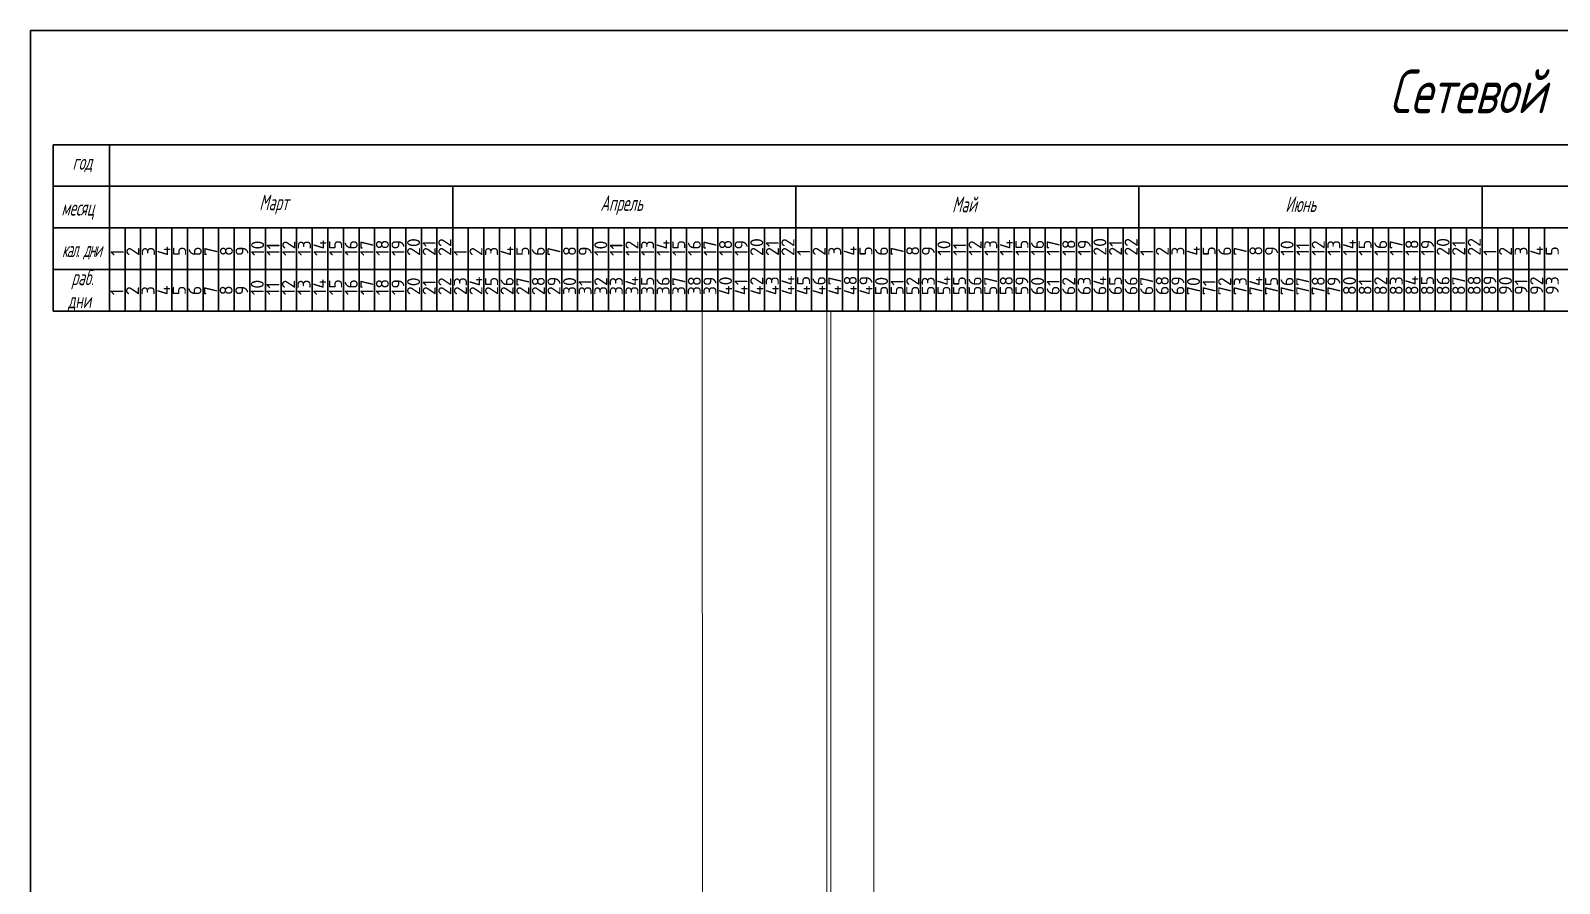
# Model space of a CAD drawing. Header units: millimetres. Extents: x 545956 to 559840, y 1708517 to 1711661.
# Drawn here: x 551698 to 552384, y 1709390 to 1709773 of the extents above; entities that cross this region are included whole.
import ezdxf

# ---------------------------------------------------------------- set-up
doc = ezdxf.new("R2010")
doc.units = ezdxf.units.MM
doc.header["$LTSCALE"] = 5
doc.layers.get('0').update_dxf_attribs({"lineweight": 30})
for name, color, linetype, lineweight in [('02 Тонкая линия', 3, 'Continuous', 25), ('ramochka', 18, 'Continuous', 50), ('text', 161, 'Continuous', 20), ('Тонкая', 250, 'Continuous', 5)]:
    doc.layers.add(name, color=color, linetype=linetype, lineweight=lineweight)
doc.styles.add('GOST 2.304', font='CS_Gost2304.shx', dxfattribs={"width": 0.75, "oblique": 10})
doc.styles.get("Standard").update_dxf_attribs({"font": 'isocpeur.ttf'})
doc.styles.add('стиль1-3', font='simplex.shx', dxfattribs={"width": 0.7, "oblique": 15, "height": 3})

msp = doc.modelspace()

# ---------------------------------------------------------------- linework, layer by layer
at = {"ltscale": 0.1}
for p, q in [((551698.05, 1709772.91), (553413.37, 1709772.91)), ((551698.05, 1708545.28), (551698.05, 1709772.91))]:
    msp.add_line(p, q, dxfattribs=at)
at = {"layer": 'ramochka', "color": 7, "lineweight": 30}
for p, q in [((551708.15, 1709721.69), (552363.44, 1709721.69)), ((551708.15, 1709647.03), (551708.15, 1709721.69)), ((551708.15, 1709721.69), (553224.44, 1709721.69)), ((551708.15, 1709647.03), (551708.15, 1709721.69)), ((551733.44, 1709647.03), (551733.44, 1709721.69)), ((551733.44, 1709647.03), (551733.44, 1709721.69)), ((551708.15, 1709703.03), (552382.08, 1709703.03)), ((551708.15, 1709703.03), (553224.44, 1709703.03)), ((551733.44, 1709647.03), (551733.44, 1709703.03)), ((551733.44, 1709647.03), (551733.44, 1709703.03)), ((551887.59, 1709647.03), (551887.59, 1709703.03)), ((551887.59, 1709647.03), (551887.59, 1709703.03)), ((552041.44, 1709647.03), (552041.44, 1709703.03)), ((552041.44, 1709647.03), (552041.44, 1709703.03)), ((552195.44, 1709647.03), (552195.44, 1709703.03)), ((552195.44, 1709647.03), (552195.44, 1709703.03)), ((552349.44, 1709647.03), (552349.44, 1709703.03)), ((552349.44, 1709647.03), (552349.44, 1709703.03)), ((551708.15, 1709684.36), (552363.44, 1709684.36)), ((551708.15, 1709684.36), (553224.44, 1709684.36)), ((551740.44, 1709647.03), (551740.44, 1709684.36)), ((551740.44, 1709647.03), (551740.44, 1709684.36)), ((551747.44, 1709647.03), (551747.44, 1709684.36)), ((551747.44, 1709647.03), (551747.44, 1709684.36)), ((551754.44, 1709647.03), (551754.44, 1709684.36)), ((551754.44, 1709647.03), (551754.44, 1709684.36)), ((551761.44, 1709647.03), (551761.44, 1709684.36)), ((551761.44, 1709647.03), (551761.44, 1709684.36)), ((551768.44, 1709647.03), (551768.44, 1709684.36)), ((551768.44, 1709647.03), (551768.44, 1709684.36)), ((551775.44, 1709647.03), (551775.44, 1709684.36)), ((551775.44, 1709647.03), (551775.44, 1709684.36)), ((551782.44, 1709647.03), (551782.44, 1709684.36)), ((551782.44, 1709647.03), (551782.44, 1709684.36)), ((551789.44, 1709647.03), (551789.44, 1709684.36)), ((551789.44, 1709647.03), (551789.44, 1709684.36)), ((551796.44, 1709647.03), (551796.44, 1709684.36)), ((551796.44, 1709647.03), (551796.44, 1709684.36)), ((551803.44, 1709647.03), (551803.44, 1709684.36)), ((551803.44, 1709647.03), (551803.44, 1709684.36)), ((551810.44, 1709647.03), (551810.44, 1709684.36)), ((551810.44, 1709647.03), (551810.44, 1709684.36)), ((551817.44, 1709647.03), (551817.44, 1709684.36)), ((551817.44, 1709647.03), (551817.44, 1709684.36)), ((551824.44, 1709647.03), (551824.44, 1709684.36)), ((551824.44, 1709647.03), (551824.44, 1709684.36)), ((551831.44, 1709647.03), (551831.44, 1709684.36)), ((551831.44, 1709647.03), (551831.44, 1709684.36)), ((551838.44, 1709647.03), (551838.44, 1709684.36)), ((551838.44, 1709647.03), (551838.44, 1709684.36)), ((551845.44, 1709647.03), (551845.44, 1709684.36)), ((551845.44, 1709647.03), (551845.44, 1709684.36)), ((551852.44, 1709647.03), (551852.44, 1709684.36)), ((551852.44, 1709647.03), (551852.44, 1709684.36)), ((551859.44, 1709647.03), (551859.44, 1709684.36)), ((551859.44, 1709647.03), (551859.44, 1709684.36)), ((551866.44, 1709647.03), (551866.44, 1709684.36)), ((551866.44, 1709647.03), (551866.44, 1709684.36)), ((551873.44, 1709647.03), (551873.44, 1709684.36)), ((551873.44, 1709647.03), (551873.44, 1709684.36)), ((551880.44, 1709647.03), (551880.44, 1709684.36)), ((551880.44, 1709647.03), (551880.44, 1709684.36)), ((551894.44, 1709647.03), (551894.44, 1709684.36)), ((551894.44, 1709647.03), (551894.44, 1709684.36)), ((551901.44, 1709647.03), (551901.44, 1709684.36)), ((551901.44, 1709647.03), (551901.44, 1709684.36)), ((551908.44, 1709647.03), (551908.44, 1709684.36)), ((551908.44, 1709647.03), (551908.44, 1709684.36)), ((551915.44, 1709647.03), (551915.44, 1709684.36)), ((551915.44, 1709647.03), (551915.44, 1709684.36)), ((551922.44, 1709647.03), (551922.44, 1709684.36)), ((551922.44, 1709647.03), (551922.44, 1709684.36)), ((551929.44, 1709647.03), (551929.44, 1709684.36)), ((551929.44, 1709647.03), (551929.44, 1709684.36)), ((551936.44, 1709647.03), (551936.44, 1709684.36)), ((551936.44, 1709647.03), (551936.44, 1709684.36)), ((551943.44, 1709647.03), (551943.44, 1709684.36)), ((551943.44, 1709647.03), (551943.44, 1709684.36)), ((551950.44, 1709647.03), (551950.44, 1709684.36)), ((551950.44, 1709647.03), (551950.44, 1709684.36)), ((551957.44, 1709647.03), (551957.44, 1709684.36)), ((551957.44, 1709647.03), (551957.44, 1709684.36)), ((551964.44, 1709647.03), (551964.44, 1709684.36)), ((551964.44, 1709647.03), (551964.44, 1709684.36)), ((551964.44, 1709647.03), (551964.44, 1709684.36)), ((551964.44, 1709647.03), (551964.44, 1709684.36)), ((551971.44, 1709647.03), (551971.44, 1709684.36)), ((551971.44, 1709647.03), (551971.44, 1709684.36)), ((551978.44, 1709647.03), (551978.44, 1709684.36)), ((551978.44, 1709647.03), (551978.44, 1709684.36)), ((551985.44, 1709647.03), (551985.44, 1709684.36)), ((551985.44, 1709647.03), (551985.44, 1709684.36)), ((551992.44, 1709647.03), (551992.44, 1709684.36)), ((551992.44, 1709647.03), (551992.44, 1709684.36)), ((551999.44, 1709647.03), (551999.44, 1709684.36)), ((551999.44, 1709647.03), (551999.44, 1709684.36)), ((552006.44, 1709647.03), (552006.44, 1709684.36)), ((552006.44, 1709647.03), (552006.44, 1709684.36)), ((552013.44, 1709647.03), (552013.44, 1709684.36)), ((552013.44, 1709647.03), (552013.44, 1709684.36)), ((552020.44, 1709647.03), (552020.44, 1709684.36)), ((552020.44, 1709647.03), (552020.44, 1709684.36)), ((552027.44, 1709647.03), (552027.44, 1709684.36)), ((552027.44, 1709647.03), (552027.44, 1709684.36)), ((552034.44, 1709647.03), (552034.44, 1709684.36)), ((552034.44, 1709647.03), (552034.44, 1709684.36)), ((552041.44, 1709647.03), (552041.44, 1709684.36)), ((552041.44, 1709647.03), (552041.44, 1709684.36)), ((552048.44, 1709647.03), (552048.44, 1709684.36)), ((552048.44, 1709647.03), (552048.44, 1709684.36)), ((552055.44, 1709647.03), (552055.44, 1709684.36)), ((552055.44, 1709647.03), (552055.44, 1709684.36)), ((552062.44, 1709647.03), (552062.44, 1709684.36)), ((552062.44, 1709647.03), (552062.44, 1709684.36)), ((552069.44, 1709647.03), (552069.44, 1709684.36)), ((552069.44, 1709647.03), (552069.44, 1709684.36)), ((552076.44, 1709647.03), (552076.44, 1709684.36)), ((552076.44, 1709647.03), (552076.44, 1709684.36)), ((552083.44, 1709647.03), (552083.44, 1709684.36)), ((552083.44, 1709647.03), (552083.44, 1709684.36)), ((552090.44, 1709647.03), (552090.44, 1709684.36)), ((552090.44, 1709647.03), (552090.44, 1709684.36)), ((552097.44, 1709647.03), (552097.44, 1709684.36)), ((552097.44, 1709647.03), (552097.44, 1709684.36)), ((552104.44, 1709647.03), (552104.44, 1709684.36)), ((552104.44, 1709647.03), (552104.44, 1709684.36)), ((552111.44, 1709647.03), (552111.44, 1709684.36)), ((552111.44, 1709647.03), (552111.44, 1709684.36)), ((552118.44, 1709647.03), (552118.44, 1709684.36)), ((552118.44, 1709647.03), (552118.44, 1709684.36)), ((552118.44, 1709647.03), (552118.44, 1709684.36)), ((552118.44, 1709647.03), (552118.44, 1709684.36)), ((552125.44, 1709647.03), (552125.44, 1709684.36)), ((552125.44, 1709647.03), (552125.44, 1709684.36)), ((552132.44, 1709647.03), (552132.44, 1709684.36)), ((552132.44, 1709647.03), (552132.44, 1709684.36)), ((552139.44, 1709647.03), (552139.44, 1709684.36)), ((552139.44, 1709647.03), (552139.44, 1709684.36)), ((552146.44, 1709647.03), (552146.44, 1709684.36)), ((552146.44, 1709647.03), (552146.44, 1709684.36)), ((552153.44, 1709647.03), (552153.44, 1709684.36)), ((552153.44, 1709647.03), (552153.44, 1709684.36)), ((552160.44, 1709647.03), (552160.44, 1709684.36)), ((552160.44, 1709647.03), (552160.44, 1709684.36)), ((552167.44, 1709647.03), (552167.44, 1709684.36)), ((552167.44, 1709647.03), (552167.44, 1709684.36)), ((552174.44, 1709647.03), (552174.44, 1709684.36)), ((552174.44, 1709647.03), (552174.44, 1709684.36)), ((552181.44, 1709647.03), (552181.44, 1709684.36)), ((552181.44, 1709647.03), (552181.44, 1709684.36)), ((552188.44, 1709647.03), (552188.44, 1709684.36)), ((552188.44, 1709647.03), (552188.44, 1709684.36)), ((552195.44, 1709647.03), (552195.44, 1709684.36)), ((552195.44, 1709647.03), (552195.44, 1709684.36)), ((552202.44, 1709647.03), (552202.44, 1709684.36)), ((552202.44, 1709647.03), (552202.44, 1709684.36)), ((552209.44, 1709647.03), (552209.44, 1709684.36)), ((552209.44, 1709647.03), (552209.44, 1709684.36)), ((552216.44, 1709647.03), (552216.44, 1709684.36)), ((552216.44, 1709647.03), (552216.44, 1709684.36)), ((552223.44, 1709647.03), (552223.44, 1709684.36)), ((552223.44, 1709647.03), (552223.44, 1709684.36)), ((552230.44, 1709647.03), (552230.44, 1709684.36)), ((552230.44, 1709647.03), (552230.44, 1709684.36)), ((552237.44, 1709647.03), (552237.44, 1709684.36)), ((552237.44, 1709647.03), (552237.44, 1709684.36)), ((552244.44, 1709647.03), (552244.44, 1709684.36)), ((552244.44, 1709647.03), (552244.44, 1709684.36)), ((552251.44, 1709647.03), (552251.44, 1709684.36)), ((552251.44, 1709647.03), (552251.44, 1709684.36)), ((552258.44, 1709647.03), (552258.44, 1709684.36)), ((552258.44, 1709647.03), (552258.44, 1709684.36)), ((552265.44, 1709647.03), (552265.44, 1709684.36)), ((552265.44, 1709647.03), (552265.44, 1709684.36)), ((552272.44, 1709647.03), (552272.44, 1709684.36)), ((552272.44, 1709647.03), (552272.44, 1709684.36)), ((552272.44, 1709647.03), (552272.44, 1709684.36)), ((552272.44, 1709647.03), (552272.44, 1709684.36)), ((552279.44, 1709647.03), (552279.44, 1709684.36)), ((552279.44, 1709647.03), (552279.44, 1709684.36)), ((552286.44, 1709647.03), (552286.44, 1709684.36)), ((552286.44, 1709647.03), (552286.44, 1709684.36)), ((552293.44, 1709647.03), (552293.44, 1709684.36)), ((552293.44, 1709647.03), (552293.44, 1709684.36)), ((552300.44, 1709647.03), (552300.44, 1709684.36)), ((552300.44, 1709647.03), (552300.44, 1709684.36)), ((552307.44, 1709647.03), (552307.44, 1709684.36)), ((552307.44, 1709647.03), (552307.44, 1709684.36)), ((552314.44, 1709647.03), (552314.44, 1709684.36)), ((552314.44, 1709647.03), (552314.44, 1709684.36)), ((552321.44, 1709647.03), (552321.44, 1709684.36)), ((552321.44, 1709647.03), (552321.44, 1709684.36)), ((552328.44, 1709647.03), (552328.44, 1709684.36)), ((552328.44, 1709647.03), (552328.44, 1709684.36)), ((552335.44, 1709647.03), (552335.44, 1709684.36)), ((552335.44, 1709647.03), (552335.44, 1709684.36)), ((552342.44, 1709647.03), (552342.44, 1709684.36)), ((552342.44, 1709647.03), (552342.44, 1709684.36)), ((552349.44, 1709647.03), (552349.44, 1709684.36)), ((552349.44, 1709647.03), (552349.44, 1709684.36)), ((552356.44, 1709647.03), (552356.44, 1709684.36)), ((552356.44, 1709647.03), (552356.44, 1709684.36)), ((552363.44, 1709647.03), (552363.44, 1709684.36)), ((552363.44, 1709647.03), (552363.44, 1709684.36)), ((552370.44, 1709647.03), (552370.44, 1709684.36)), ((552377.44, 1709647.03), (552377.44, 1709684.36)), ((551708.15, 1709665.69), (552363.44, 1709665.69)), ((551708.15, 1709665.69), (553224.44, 1709665.69)), ((551744.31, 1709665.69), (552363.44, 1709665.69)), ((551744.31, 1709665.69), (553224.44, 1709665.69)), ((551708.15, 1709647.03), (552363.44, 1709647.03)), ((551708.15, 1709647.03), (553224.44, 1709647.03))]:
    msp.add_line(p, q, dxfattribs=at)
at = {"layer": 'Тонкая', "linetype": 'ByBlock', "ltscale": 0.2}
for p, q in [((551999.59, 1709329.59), (551999.44, 1709647.03)), ((552055.44, 1709647.03), (552055.44, 1709305.74)), ((552055.44, 1709647.03), (552057.24, 1709647.03)), ((552057.24, 1709647.03), (552057.24, 1708724.67)), ((552076.44, 1709647.03), (552076.44, 1709349.76))]:
    msp.add_line(p, q, dxfattribs=at)

# ---------------------------------------------------------------- texts
at = {"ltscale": 0.5, "insert": (552307.69, 1709755.43), "char_height": 19.6, "width": 498.0189, "attachment_point": 1, "style": 'стиль1-3'}
msp.add_mtext('Сетевой график строительства здания', dxfattribs=at)
at = {"layer": '02 Тонкая линия', "color": 7, "char_height": 5.8333, "width": 0.0841, "attachment_point": 1, "rotation": 90}
for s, insert in [('{\\fISOCPEUR|b0|i0|c204|p34;2}', (551741.02, 1709671.78)), ('{\\fISOCPEUR|b0|i0|c204|p34;2}', (551741.02, 1709671.78)), ('{\\fISOCPEUR|b0|i0|c204|p34;3}', (551748.02, 1709671.78)), ('{\\fISOCPEUR|b0|i0|c204|p34;3}', (551748.02, 1709671.78)), ('{\\fISOCPEUR|b0|i0|c204|p34;4}', (551755.02, 1709671.78)), ('{\\fISOCPEUR|b0|i0|c204|p34;4}', (551755.02, 1709671.78)), ('{\\fISOCPEUR|b0|i0|c204|p34;5}', (551762.02, 1709671.78)), ('{\\fISOCPEUR|b0|i0|c204|p34;5}', (551762.02, 1709671.78)), ('{\\fISOCPEUR|b0|i0|c204|p34;6}', (551769.02, 1709671.78)), ('{\\fISOCPEUR|b0|i0|c204|p34;6}', (551769.02, 1709671.78)), ('{\\fISOCPEUR|b0|i0|c204|p34;7}', (551776.02, 1709671.78)), ('{\\fISOCPEUR|b0|i0|c204|p34;7}', (551776.02, 1709671.78)), ('{\\fISOCPEUR|b0|i0|c204|p34;8}', (551783.02, 1709671.78)), ('{\\fISOCPEUR|b0|i0|c204|p34;8}', (551783.02, 1709671.78)), ('{\\fISOCPEUR|b0|i0|c204|p34;9}', (551790.02, 1709671.78)), ('{\\fISOCPEUR|b0|i0|c204|p34;9}', (551790.02, 1709671.78)), ('{\\fISOCPEUR|b0|i0|c204|p34;10}', (551797.02, 1709671.78)), ('{\\fISOCPEUR|b0|i0|c204|p34;10}', (551797.02, 1709671.78)), ('{\\fISOCPEUR|b0|i0|c204|p34;11}', (551804.02, 1709671.78)), ('{\\fISOCPEUR|b0|i0|c204|p34;11}', (551804.02, 1709671.78)), ('{\\fISOCPEUR|b0|i0|c204|p34;12}', (551811.02, 1709671.78)), ('{\\fISOCPEUR|b0|i0|c204|p34;12}', (551811.02, 1709671.78)), ('{\\fISOCPEUR|b0|i0|c204|p34;13}', (551818.02, 1709671.78)), ('{\\fISOCPEUR|b0|i0|c204|p34;13}', (551818.02, 1709671.78)), ('{\\fISOCPEUR|b0|i0|c204|p34;14}', (551825.02, 1709671.78)), ('{\\fISOCPEUR|b0|i0|c204|p34;14}', (551825.02, 1709671.78)), ('{\\fISOCPEUR|b0|i0|c204|p34;15}', (551832.02, 1709671.78)), ('{\\fISOCPEUR|b0|i0|c204|p34;15}', (551832.02, 1709671.78)), ('{\\fISOCPEUR|b0|i0|c204|p34;16}', (551839.02, 1709671.78)), ('{\\fISOCPEUR|b0|i0|c204|p34;16}', (551839.02, 1709671.78)), ('{\\fISOCPEUR|b0|i0|c204|p34;17}', (551846.02, 1709671.78)), ('{\\fISOCPEUR|b0|i0|c204|p34;17}', (551846.02, 1709671.78)), ('{\\fISOCPEUR|b0|i0|c204|p34;18}', (551853.02, 1709671.78)), ('{\\fISOCPEUR|b0|i0|c204|p34;18}', (551853.02, 1709671.78)), ('{\\fISOCPEUR|b0|i0|c204|p34;19}', (551860.02, 1709671.78)), ('{\\fISOCPEUR|b0|i0|c204|p34;19}', (551860.02, 1709671.78)), ('{\\fISOCPEUR|b0|i0|c204|p34;20}', (551867.02, 1709671.78)), ('{\\fISOCPEUR|b0|i0|c204|p34;20}', (551867.02, 1709671.78)), ('{\\fISOCPEUR|b0|i0|c204|p34;21}', (551874.02, 1709671.78)), ('{\\fISOCPEUR|b0|i0|c204|p34;21}', (551874.02, 1709671.78)), ('{\\fISOCPEUR|b0|i0|c204|p34;22}', (551881.02, 1709671.78)), ('{\\fISOCPEUR|b0|i0|c204|p34;22}', (551881.02, 1709671.78)), ('{\\fISOCPEUR|b0|i0|c204|p34;2}', (551895.02, 1709671.78)), ('{\\fISOCPEUR|b0|i0|c204|p34;2}', (551895.02, 1709671.78)), ('{\\fISOCPEUR|b0|i0|c204|p34;3}', (551902.02, 1709671.78)), ('{\\fISOCPEUR|b0|i0|c204|p34;3}', (551902.02, 1709671.78)), ('{\\fISOCPEUR|b0|i0|c204|p34;4}', (551909.02, 1709671.78)), ('{\\fISOCPEUR|b0|i0|c204|p34;4}', (551909.02, 1709671.78)), ('{\\fISOCPEUR|b0|i0|c204|p34;5}', (551916.02, 1709671.78)), ('{\\fISOCPEUR|b0|i0|c204|p34;5}', (551916.02, 1709671.78)), ('{\\fISOCPEUR|b0|i0|c204|p34;6}', (551923.02, 1709671.78)), ('{\\fISOCPEUR|b0|i0|c204|p34;6}', (551923.02, 1709671.78)), ('{\\fISOCPEUR|b0|i0|c204|p34;7}', (551930.02, 1709671.78)), ('{\\fISOCPEUR|b0|i0|c204|p34;7}', (551930.02, 1709671.78)), ('{\\fISOCPEUR|b0|i0|c204|p34;8}', (551937.02, 1709671.78)), ('{\\fISOCPEUR|b0|i0|c204|p34;8}', (551937.02, 1709671.78)), ('{\\fISOCPEUR|b0|i0|c204|p34;9}', (551944.02, 1709671.78)), ('{\\fISOCPEUR|b0|i0|c204|p34;9}', (551944.02, 1709671.78)), ('{\\fISOCPEUR|b0|i0|c204|p34;10}', (551951.02, 1709671.78)), ('{\\fISOCPEUR|b0|i0|c204|p34;10}', (551951.02, 1709671.78)), ('{\\fISOCPEUR|b0|i0|c204|p34;11}', (551958.02, 1709671.78)), ('{\\fISOCPEUR|b0|i0|c204|p34;11}', (551958.02, 1709671.78)), ('{\\fISOCPEUR|b0|i0|c204|p34;12}', (551965.02, 1709671.78)), ('{\\fISOCPEUR|b0|i0|c204|p34;12}', (551965.02, 1709671.78)), ('{\\fISOCPEUR|b0|i0|c204|p34;13}', (551972.02, 1709671.78)), ('{\\fISOCPEUR|b0|i0|c204|p34;13}', (551972.02, 1709671.78)), ('{\\fISOCPEUR|b0|i0|c204|p34;14}', (551979.02, 1709671.78)), ('{\\fISOCPEUR|b0|i0|c204|p34;14}', (551979.02, 1709671.78)), ('{\\fISOCPEUR|b0|i0|c204|p34;15}', (551986.02, 1709671.78)), ('{\\fISOCPEUR|b0|i0|c204|p34;15}', (551986.02, 1709671.78)), ('{\\fISOCPEUR|b0|i0|c204|p34;16}', (551993.02, 1709671.78)), ('{\\fISOCPEUR|b0|i0|c204|p34;16}', (551993.02, 1709671.78)), ('{\\fISOCPEUR|b0|i0|c204|p34;17}', (552000.02, 1709671.78)), ('{\\fISOCPEUR|b0|i0|c204|p34;17}', (552000.02, 1709671.78)), ('{\\fISOCPEUR|b0|i0|c204|p34;18}', (552007.02, 1709671.78)), ('{\\fISOCPEUR|b0|i0|c204|p34;18}', (552007.02, 1709671.78)), ('{\\fISOCPEUR|b0|i0|c204|p34;19}', (552014.02, 1709671.78)), ('{\\fISOCPEUR|b0|i0|c204|p34;19}', (552014.02, 1709671.78)), ('{\\fISOCPEUR|b0|i0|c204|p34;20}', (552021.02, 1709671.78)), ('{\\fISOCPEUR|b0|i0|c204|p34;20}', (552021.02, 1709671.78)), ('{\\fISOCPEUR|b0|i0|c204|p34;21}', (552028.02, 1709671.78)), ('{\\fISOCPEUR|b0|i0|c204|p34;21}', (552028.02, 1709671.78)), ('{\\fISOCPEUR|b0|i0|c204|p34;22}', (552035.02, 1709671.78)), ('{\\fISOCPEUR|b0|i0|c204|p34;22}', (552035.02, 1709671.78)), ('{\\fISOCPEUR|b0|i0|c204|p34;2}', (552049.02, 1709671.89)), ('{\\fISOCPEUR|b0|i0|c204|p34;2}', (552049.02, 1709671.89)), ('{\\fISOCPEUR|b0|i0|c204|p34;3}', (552056.02, 1709671.89)), ('{\\fISOCPEUR|b0|i0|c204|p34;3}', (552056.02, 1709671.89)), ('{\\fISOCPEUR|b0|i0|c204|p34;4}', (552063.02, 1709671.89)), ('{\\fISOCPEUR|b0|i0|c204|p34;4}', (552063.02, 1709671.89)), ('{\\fISOCPEUR|b0|i0|c204|p34;5}', (552070.02, 1709671.89)), ('{\\fISOCPEUR|b0|i0|c204|p34;5}', (552070.02, 1709671.89)), ('{\\fISOCPEUR|b0|i0|c204|p34;6}', (552077.02, 1709671.89)), ('{\\fISOCPEUR|b0|i0|c204|p34;6}', (552077.02, 1709671.89)), ('{\\fISOCPEUR|b0|i0|c204|p34;7}', (552084.02, 1709671.89)), ('{\\fISOCPEUR|b0|i0|c204|p34;7}', (552084.02, 1709671.89)), ('{\\fISOCPEUR|b0|i0|c204|p34;8}', (552091.02, 1709671.89)), ('{\\fISOCPEUR|b0|i0|c204|p34;8}', (552091.02, 1709671.89)), ('{\\fISOCPEUR|b0|i0|c204|p34;9}', (552098.02, 1709671.89)), ('{\\fISOCPEUR|b0|i0|c204|p34;9}', (552098.02, 1709671.89)), ('{\\fISOCPEUR|b0|i0|c204|p34;10}', (552105.02, 1709671.89)), ('{\\fISOCPEUR|b0|i0|c204|p34;10}', (552105.02, 1709671.89)), ('{\\fISOCPEUR|b0|i0|c204|p34;11}', (552112.02, 1709671.89)), ('{\\fISOCPEUR|b0|i0|c204|p34;11}', (552112.02, 1709671.89)), ('{\\fISOCPEUR|b0|i0|c204|p34;12}', (552119.02, 1709671.89)), ('{\\fISOCPEUR|b0|i0|c204|p34;12}', (552119.02, 1709671.89)), ('{\\fISOCPEUR|b0|i0|c204|p34;13}', (552126.02, 1709671.89)), ('{\\fISOCPEUR|b0|i0|c204|p34;13}', (552126.02, 1709671.89)), ('{\\fISOCPEUR|b0|i0|c204|p34;14}', (552133.02, 1709671.89)), ('{\\fISOCPEUR|b0|i0|c204|p34;14}', (552133.02, 1709671.89)), ('{\\fISOCPEUR|b0|i0|c204|p34;15}', (552140.02, 1709671.89)), ('{\\fISOCPEUR|b0|i0|c204|p34;15}', (552140.02, 1709671.89)), ('{\\fISOCPEUR|b0|i0|c204|p34;16}', (552147.02, 1709671.89)), ('{\\fISOCPEUR|b0|i0|c204|p34;16}', (552147.02, 1709671.89)), ('{\\fISOCPEUR|b0|i0|c204|p34;17}', (552154.02, 1709671.89)), ('{\\fISOCPEUR|b0|i0|c204|p34;17}', (552154.02, 1709671.89)), ('{\\fISOCPEUR|b0|i0|c204|p34;18}', (552161.02, 1709671.89)), ('{\\fISOCPEUR|b0|i0|c204|p34;18}', (552161.02, 1709671.89)), ('{\\fISOCPEUR|b0|i0|c204|p34;19}', (552168.02, 1709671.89)), ('{\\fISOCPEUR|b0|i0|c204|p34;19}', (552168.02, 1709671.89)), ('{\\fISOCPEUR|b0|i0|c204|p34;20}', (552175.02, 1709671.89)), ('{\\fISOCPEUR|b0|i0|c204|p34;20}', (552175.02, 1709671.89)), ('{\\fISOCPEUR|b0|i0|c204|p34;21}', (552182.02, 1709671.89)), ('{\\fISOCPEUR|b0|i0|c204|p34;21}', (552182.02, 1709671.89)), ('{\\fISOCPEUR|b0|i0|c204|p34;22}', (552189.02, 1709671.89)), ('{\\fISOCPEUR|b0|i0|c204|p34;22}', (552189.02, 1709671.89)), ('{\\fISOCPEUR|b0|i0|c204|p34;2}', (552203.02, 1709671.89)), ('{\\fISOCPEUR|b0|i0|c204|p34;2}', (552203.02, 1709671.89)), ('{\\fISOCPEUR|b0|i0|c204|p34;3}', (552210.02, 1709671.89)), ('{\\fISOCPEUR|b0|i0|c204|p34;3}', (552210.02, 1709671.89)), ('{\\fISOCPEUR|b0|i0|c204|p34;4}', (552217.02, 1709671.89)), ('{\\fISOCPEUR|b0|i0|c204|p34;4}', (552217.02, 1709671.89)), ('{\\fISOCPEUR|b0|i0|c204|p34;5}', (552224.02, 1709671.89)), ('{\\fISOCPEUR|b0|i0|c204|p34;5}', (552224.02, 1709671.89)), ('{\\fISOCPEUR|b0|i0|c204|p34;6}', (552231.02, 1709671.89)), ('{\\fISOCPEUR|b0|i0|c204|p34;6}', (552231.02, 1709671.89)), ('{\\fISOCPEUR|b0|i0|c204|p34;7}', (552238.02, 1709671.89)), ('{\\fISOCPEUR|b0|i0|c204|p34;7}', (552238.02, 1709671.89)), ('{\\fISOCPEUR|b0|i0|c204|p34;8}', (552245.02, 1709671.89)), ('{\\fISOCPEUR|b0|i0|c204|p34;8}', (552245.02, 1709671.89)), ('{\\fISOCPEUR|b0|i0|c204|p34;9}', (552252.02, 1709671.89)), ('{\\fISOCPEUR|b0|i0|c204|p34;9}', (552252.02, 1709671.89)), ('{\\fISOCPEUR|b0|i0|c204|p34;10}', (552259.02, 1709671.89)), ('{\\fISOCPEUR|b0|i0|c204|p34;10}', (552259.02, 1709671.89)), ('{\\fISOCPEUR|b0|i0|c204|p34;11}', (552266.02, 1709671.89)), ('{\\fISOCPEUR|b0|i0|c204|p34;11}', (552266.02, 1709671.89)), ('{\\fISOCPEUR|b0|i0|c204|p34;12}', (552273.02, 1709671.89)), ('{\\fISOCPEUR|b0|i0|c204|p34;12}', (552273.02, 1709671.89)), ('{\\fISOCPEUR|b0|i0|c204|p34;13}', (552280.02, 1709671.89)), ('{\\fISOCPEUR|b0|i0|c204|p34;13}', (552280.02, 1709671.89)), ('{\\fISOCPEUR|b0|i0|c204|p34;14}', (552287.02, 1709671.89)), ('{\\fISOCPEUR|b0|i0|c204|p34;14}', (552287.02, 1709671.89)), ('{\\fISOCPEUR|b0|i0|c204|p34;15}', (552294.02, 1709671.89)), ('{\\fISOCPEUR|b0|i0|c204|p34;15}', (552294.02, 1709671.89)), ('{\\fISOCPEUR|b0|i0|c204|p34;16}', (552301.02, 1709671.89)), ('{\\fISOCPEUR|b0|i0|c204|p34;16}', (552301.02, 1709671.89)), ('{\\fISOCPEUR|b0|i0|c204|p34;17}', (552308.02, 1709671.89)), ('{\\fISOCPEUR|b0|i0|c204|p34;17}', (552308.02, 1709671.89)), ('{\\fISOCPEUR|b0|i0|c204|p34;18}', (552315.02, 1709671.89)), ('{\\fISOCPEUR|b0|i0|c204|p34;18}', (552315.02, 1709671.89)), ('{\\fISOCPEUR|b0|i0|c204|p34;19}', (552322.02, 1709671.89)), ('{\\fISOCPEUR|b0|i0|c204|p34;19}', (552322.02, 1709671.89)), ('{\\fISOCPEUR|b0|i0|c204|p34;20}', (552329.02, 1709671.89)), ('{\\fISOCPEUR|b0|i0|c204|p34;20}', (552329.02, 1709671.89)), ('{\\fISOCPEUR|b0|i0|c204|p34;21}', (552336.02, 1709671.89)), ('{\\fISOCPEUR|b0|i0|c204|p34;21}', (552336.02, 1709671.89)), ('{\\fISOCPEUR|b0|i0|c204|p34;22}', (552343.02, 1709671.89)), ('{\\fISOCPEUR|b0|i0|c204|p34;22}', (552343.02, 1709671.89)), ('{\\fISOCPEUR|b0|i0|c204|p34;2}', (552357.02, 1709671.89)), ('{\\fISOCPEUR|b0|i0|c204|p34;2}', (552357.02, 1709671.89)), ('{\\fISOCPEUR|b0|i0|c204|p34;3}', (552364.02, 1709671.89)), ('{\\fISOCPEUR|b0|i0|c204|p34;4}', (552371.02, 1709671.89)), ('{\\fISOCPEUR|b0|i0|c204|p34;5}', (552378.02, 1709671.89)), ('{\\fISOCPEUR|b0|i0|c204|p34;1}', (551734.02, 1709671.78)), ('{\\fISOCPEUR|b0|i0|c204|p34;1}', (551734.02, 1709671.78)), ('{\\fISOCPEUR|b0|i0|c204|p34;1}', (551734.02, 1709671.78)), ('{\\fISOCPEUR|b0|i0|c204|p34;1}', (551734.02, 1709671.78)), ('{\\fISOCPEUR|b0|i0|c204|p34;1}', (551888.02, 1709671.78)), ('{\\fISOCPEUR|b0|i0|c204|p34;1}', (551888.02, 1709671.78)), ('{\\fISOCPEUR|b0|i0|c204|p34;1}', (552042.02, 1709671.89)), ('{\\fISOCPEUR|b0|i0|c204|p34;1}', (552042.02, 1709671.89)), ('{\\fISOCPEUR|b0|i0|c204|p34;1}', (552196.02, 1709671.89)), ('{\\fISOCPEUR|b0|i0|c204|p34;1}', (552196.02, 1709671.89)), ('{\\fISOCPEUR|b0|i0|c204|p34;1}', (552350.02, 1709671.89)), ('{\\fISOCPEUR|b0|i0|c204|p34;1}', (552350.02, 1709671.89)), ('{\\fISOCPEUR|b0|i0|c204|p34;14}', (551824.88, 1709654.19)), ('{\\fISOCPEUR|b0|i0|c204|p34;14}', (551824.88, 1709654.19)), ('{\\fISOCPEUR|b0|i0|c204|p34;18}', (551853.02, 1709654.19)), ('{\\fISOCPEUR|b0|i0|c204|p34;18}', (551853.02, 1709654.19)), ('{\\fISOCPEUR|b0|i0|c204|p34;20}', (551867.02, 1709654.19)), ('{\\fISOCPEUR|b0|i0|c204|p34;20}', (551867.02, 1709654.19)), ('{\\fISOCPEUR|b0|i0|c204|p34;22}', (551881.02, 1709654.19)), ('{\\fISOCPEUR|b0|i0|c204|p34;22}', (551881.02, 1709654.19)), ('{\\fISOCPEUR|b0|i0|c204|p34;23}', (551888.02, 1709654.19)), ('{\\fISOCPEUR|b0|i0|c204|p34;23}', (551888.02, 1709654.19)), ('{\\fISOCPEUR|b0|i0|c204|p34;24}', (551895.02, 1709654.19)), ('{\\fISOCPEUR|b0|i0|c204|p34;24}', (551895.02, 1709654.19)), ('{\\fISOCPEUR|b0|i0|c204|p34;25}', (551902.02, 1709654.19)), ('{\\fISOCPEUR|b0|i0|c204|p34;25}', (551902.02, 1709654.19)), ('{\\fISOCPEUR|b0|i0|c204|p34;26}', (551909.02, 1709654.19)), ('{\\fISOCPEUR|b0|i0|c204|p34;26}', (551909.02, 1709654.19)), ('{\\fISOCPEUR|b0|i0|c204|p34;27}', (551916.02, 1709654.19)), ('{\\fISOCPEUR|b0|i0|c204|p34;27}', (551916.02, 1709654.19)), ('{\\fISOCPEUR|b0|i0|c204|p34;28}', (551923.02, 1709654.19)), ('{\\fISOCPEUR|b0|i0|c204|p34;28}', (551923.02, 1709654.19)), ('{\\fISOCPEUR|b0|i0|c204|p34;29}', (551930.02, 1709654.19)), ('{\\fISOCPEUR|b0|i0|c204|p34;29}', (551930.02, 1709654.19)), ('{\\fISOCPEUR|b0|i0|c204|p34;30}', (551937.02, 1709654.19)), ('{\\fISOCPEUR|b0|i0|c204|p34;30}', (551937.02, 1709654.19)), ('{\\fISOCPEUR|b0|i0|c204|p34;32}', (551951.02, 1709654.19)), ('{\\fISOCPEUR|b0|i0|c204|p34;32}', (551951.02, 1709654.19)), ('{\\fISOCPEUR|b0|i0|c204|p34;33}', (551958.02, 1709654.19)), ('{\\fISOCPEUR|b0|i0|c204|p34;33}', (551958.02, 1709654.19)), ('{\\fISOCPEUR|b0|i0|c204|p34;34}', (551965.02, 1709654.19)), ('{\\fISOCPEUR|b0|i0|c204|p34;34}', (551965.02, 1709654.19)), ('{\\fISOCPEUR|b0|i0|c204|p34;35}', (551972.02, 1709654.19)), ('{\\fISOCPEUR|b0|i0|c204|p34;35}', (551972.02, 1709654.19)), ('{\\fISOCPEUR|b0|i0|c204|p34;36}', (551979.02, 1709654.19)), ('{\\fISOCPEUR|b0|i0|c204|p34;36}', (551979.02, 1709654.19)), ('{\\fISOCPEUR|b0|i0|c204|p34;37}', (551986.02, 1709654.19)), ('{\\fISOCPEUR|b0|i0|c204|p34;37}', (551986.02, 1709654.19)), ('{\\fISOCPEUR|b0|i0|c204|p34;38}', (551993.02, 1709654.19)), ('{\\fISOCPEUR|b0|i0|c204|p34;38}', (551993.02, 1709654.19)), ('{\\fISOCPEUR|b0|i0|c204|p34;39}', (552000.02, 1709654.19)), ('{\\fISOCPEUR|b0|i0|c204|p34;39}', (552000.02, 1709654.19)), ('{\\fISOCPEUR|b0|i0|c204|p34;40}', (552007.02, 1709654.19)), ('{\\fISOCPEUR|b0|i0|c204|p34;40}', (552007.02, 1709654.19)), ('{\\fISOCPEUR|b0|i0|c204|p34;42}', (552021.02, 1709654.19)), ('{\\fISOCPEUR|b0|i0|c204|p34;42}', (552021.02, 1709654.19)), ('{\\fISOCPEUR|b0|i0|c204|p34;43}', (552028.02, 1709654.19)), ('{\\fISOCPEUR|b0|i0|c204|p34;43}', (552028.02, 1709654.19)), ('{\\fISOCPEUR|b0|i0|c204|p34;44}', (552035.02, 1709654.19)), ('{\\fISOCPEUR|b0|i0|c204|p34;44}', (552035.02, 1709654.19)), ('{\\fISOCPEUR|b0|i0|c204|p34;45}', (552042.02, 1709654.19)), ('{\\fISOCPEUR|b0|i0|c204|p34;45}', (552042.02, 1709654.19)), ('{\\fISOCPEUR|b0|i0|c204|p34;46}', (552049.02, 1709654.19)), ('{\\fISOCPEUR|b0|i0|c204|p34;46}', (552049.02, 1709654.19)), ('{\\fISOCPEUR|b0|i0|c204|p34;47}', (552056.02, 1709654.19)), ('{\\fISOCPEUR|b0|i0|c204|p34;47}', (552056.02, 1709654.19)), ('{\\fISOCPEUR|b0|i0|c204|p34;48}', (552063.02, 1709654.19)), ('{\\fISOCPEUR|b0|i0|c204|p34;48}', (552063.02, 1709654.19)), ('{\\fISOCPEUR|b0|i0|c204|p34;49}', (552070.02, 1709654.19)), ('{\\fISOCPEUR|b0|i0|c204|p34;49}', (552070.02, 1709654.19)), ('{\\fISOCPEUR|b0|i0|c204|p34;50}', (552077.02, 1709654.19)), ('{\\fISOCPEUR|b0|i0|c204|p34;50}', (552077.02, 1709654.19)), ('{\\fISOCPEUR|b0|i0|c204|p34;52}', (552091.02, 1709654.19)), ('{\\fISOCPEUR|b0|i0|c204|p34;52}', (552091.02, 1709654.19)), ('{\\fISOCPEUR|b0|i0|c204|p34;53}', (552098.02, 1709654.19)), ('{\\fISOCPEUR|b0|i0|c204|p34;53}', (552098.02, 1709654.19)), ('{\\fISOCPEUR|b0|i0|c204|p34;54}', (552105.02, 1709654.19)), ('{\\fISOCPEUR|b0|i0|c204|p34;54}', (552105.02, 1709654.19)), ('{\\fISOCPEUR|b0|i0|c204|p34;55}', (552112.02, 1709654.19)), ('{\\fISOCPEUR|b0|i0|c204|p34;55}', (552112.02, 1709654.19)), ('{\\fISOCPEUR|b0|i0|c204|p34;56}', (552119.02, 1709654.19)), ('{\\fISOCPEUR|b0|i0|c204|p34;56}', (552119.02, 1709654.19)), ('{\\fISOCPEUR|b0|i0|c204|p34;57}', (552126.02, 1709654.19)), ('{\\fISOCPEUR|b0|i0|c204|p34;57}', (552126.02, 1709654.19)), ('{\\fISOCPEUR|b0|i0|c204|p34;58}', (552133.02, 1709654.19)), ('{\\fISOCPEUR|b0|i0|c204|p34;58}', (552133.02, 1709654.19)), ('{\\fISOCPEUR|b0|i0|c204|p34;59}', (552140.02, 1709654.19)), ('{\\fISOCPEUR|b0|i0|c204|p34;59}', (552140.02, 1709654.19)), ('{\\fISOCPEUR|b0|i0|c204|p34;60}', (552147.02, 1709654.19)), ('{\\fISOCPEUR|b0|i0|c204|p34;60}', (552147.02, 1709654.19)), ('{\\fISOCPEUR|b0|i0|c204|p34;62}', (552161.02, 1709654.19)), ('{\\fISOCPEUR|b0|i0|c204|p34;62}', (552161.02, 1709654.19)), ('{\\fISOCPEUR|b0|i0|c204|p34;63}', (552168.02, 1709654.19)), ('{\\fISOCPEUR|b0|i0|c204|p34;63}', (552168.02, 1709654.19)), ('{\\fISOCPEUR|b0|i0|c204|p34;64}', (552175.02, 1709654.19)), ('{\\fISOCPEUR|b0|i0|c204|p34;64}', (552175.02, 1709654.19)), ('{\\fISOCPEUR|b0|i0|c204|p34;65}', (552182.02, 1709654.19)), ('{\\fISOCPEUR|b0|i0|c204|p34;65}', (552182.02, 1709654.19)), ('{\\fISOCPEUR|b0|i0|c204|p34;66}', (552189.02, 1709654.19)), ('{\\fISOCPEUR|b0|i0|c204|p34;66}', (552189.02, 1709654.19)), ('{\\fISOCPEUR|b0|i0|c204|p34;67}', (552196.02, 1709654.19)), ('{\\fISOCPEUR|b0|i0|c204|p34;67}', (552196.02, 1709654.19)), ('{\\fISOCPEUR|b0|i0|c204|p34;68}', (552203.02, 1709654.19)), ('{\\fISOCPEUR|b0|i0|c204|p34;68}', (552203.02, 1709654.19)), ('{\\fISOCPEUR|b0|i0|c204|p34;69}', (552210.02, 1709654.19)), ('{\\fISOCPEUR|b0|i0|c204|p34;69}', (552210.02, 1709654.19)), ('{\\fISOCPEUR|b0|i0|c204|p34;70}', (552217.02, 1709654.19)), ('{\\fISOCPEUR|b0|i0|c204|p34;70}', (552217.02, 1709654.19)), ('{\\fISOCPEUR|b0|i0|c204|p34;72}', (552231.02, 1709654.19)), ('{\\fISOCPEUR|b0|i0|c204|p34;72}', (552231.02, 1709654.19)), ('{\\fISOCPEUR|b0|i0|c204|p34;73}', (552238.02, 1709654.19)), ('{\\fISOCPEUR|b0|i0|c204|p34;73}', (552238.02, 1709654.19)), ('{\\fISOCPEUR|b0|i0|c204|p34;74}', (552245.02, 1709654.19)), ('{\\fISOCPEUR|b0|i0|c204|p34;74}', (552245.02, 1709654.19)), ('{\\fISOCPEUR|b0|i0|c204|p34;75}', (552252.02, 1709654.19)), ('{\\fISOCPEUR|b0|i0|c204|p34;75}', (552252.02, 1709654.19)), ('{\\fISOCPEUR|b0|i0|c204|p34;76}', (552259.02, 1709654.19)), ('{\\fISOCPEUR|b0|i0|c204|p34;76}', (552259.02, 1709654.19)), ('{\\fISOCPEUR|b0|i0|c204|p34;77}', (552266.02, 1709654.19)), ('{\\fISOCPEUR|b0|i0|c204|p34;77}', (552266.02, 1709654.19)), ('{\\fISOCPEUR|b0|i0|c204|p34;78}', (552273.02, 1709654.19)), ('{\\fISOCPEUR|b0|i0|c204|p34;78}', (552273.02, 1709654.19)), ('{\\fISOCPEUR|b0|i0|c204|p34;79}', (552280.02, 1709654.19)), ('{\\fISOCPEUR|b0|i0|c204|p34;79}', (552280.02, 1709654.19)), ('{\\fISOCPEUR|b0|i0|c204|p34;80}', (552287.02, 1709654.19)), ('{\\fISOCPEUR|b0|i0|c204|p34;80}', (552287.02, 1709654.19)), ('{\\fISOCPEUR|b0|i0|c204|p34;82}', (552301.02, 1709654.19)), ('{\\fISOCPEUR|b0|i0|c204|p34;82}', (552301.02, 1709654.19)), ('{\\fISOCPEUR|b0|i0|c204|p34;83}', (552308.02, 1709654.19)), ('{\\fISOCPEUR|b0|i0|c204|p34;83}', (552308.02, 1709654.19)), ('{\\fISOCPEUR|b0|i0|c204|p34;84}', (552315.02, 1709654.19)), ('{\\fISOCPEUR|b0|i0|c204|p34;84}', (552315.02, 1709654.19)), ('{\\fISOCPEUR|b0|i0|c204|p34;85}', (552322.02, 1709654.19)), ('{\\fISOCPEUR|b0|i0|c204|p34;85}', (552322.02, 1709654.19)), ('{\\fISOCPEUR|b0|i0|c204|p34;86}', (552329.02, 1709654.19)), ('{\\fISOCPEUR|b0|i0|c204|p34;86}', (552329.02, 1709654.19)), ('{\\fISOCPEUR|b0|i0|c204|p34;87}', (552336.02, 1709654.19)), ('{\\fISOCPEUR|b0|i0|c204|p34;87}', (552336.02, 1709654.19)), ('{\\fISOCPEUR|b0|i0|c204|p34;88}', (552343.02, 1709654.19)), ('{\\fISOCPEUR|b0|i0|c204|p34;88}', (552343.02, 1709654.19)), ('{\\fISOCPEUR|b0|i0|c204|p34;89}', (552350.02, 1709654.3)), ('{\\fISOCPEUR|b0|i0|c204|p34;89}', (552350.02, 1709654.3)), ('{\\fISOCPEUR|b0|i0|c204|p34;90}', (552357.02, 1709654.3)), ('{\\fISOCPEUR|b0|i0|c204|p34;90}', (552357.02, 1709654.3)), ('{\\fISOCPEUR|b0|i0|c204|p34;92}', (552371.02, 1709654.3)), ('{\\fISOCPEUR|b0|i0|c204|p34;93}', (552378.02, 1709654.3)), ('{\\fISOCPEUR|b0|i0|c204|p34;1}', (551733.88, 1709654.19)), ('{\\fISOCPEUR|b0|i0|c204|p34;1}', (551733.88, 1709654.19)), ('{\\fISOCPEUR|b0|i0|c204|p34;2}', (551740.88, 1709654.19)), ('{\\fISOCPEUR|b0|i0|c204|p34;2}', (551740.88, 1709654.19)), ('{\\fISOCPEUR|b0|i0|c204|p34;3}', (551747.88, 1709654.19)), ('{\\fISOCPEUR|b0|i0|c204|p34;3}', (551747.88, 1709654.19)), ('{\\fISOCPEUR|b0|i0|c204|p34;4}', (551754.88, 1709654.19)), ('{\\fISOCPEUR|b0|i0|c204|p34;4}', (551754.88, 1709654.19)), ('{\\fISOCPEUR|b0|i0|c204|p34;5}', (551761.88, 1709654.19)), ('{\\fISOCPEUR|b0|i0|c204|p34;5}', (551761.88, 1709654.19)), ('{\\fISOCPEUR|b0|i0|c204|p34;6}', (551768.88, 1709654.19)), ('{\\fISOCPEUR|b0|i0|c204|p34;6}', (551768.88, 1709654.19)), ('{\\fISOCPEUR|b0|i0|c204|p34;7}', (551775.88, 1709654.19)), ('{\\fISOCPEUR|b0|i0|c204|p34;7}', (551775.88, 1709654.19)), ('{\\fISOCPEUR|b0|i0|c204|p34;8}', (551782.88, 1709654.19)), ('{\\fISOCPEUR|b0|i0|c204|p34;8}', (551782.88, 1709654.19)), ('{\\fISOCPEUR|b0|i0|c204|p34;9}', (551789.88, 1709654.19)), ('{\\fISOCPEUR|b0|i0|c204|p34;9}', (551789.88, 1709654.19)), ('{\\fISOCPEUR|b0|i0|c204|p34;10}', (551796.88, 1709654.19)), ('{\\fISOCPEUR|b0|i0|c204|p34;10}', (551796.88, 1709654.19)), ('{\\fISOCPEUR|b0|i0|c204|p34;11}', (551803.88, 1709654.19)), ('{\\fISOCPEUR|b0|i0|c204|p34;11}', (551803.88, 1709654.19)), ('{\\fISOCPEUR|b0|i0|c204|p34;12}', (551810.88, 1709654.19)), ('{\\fISOCPEUR|b0|i0|c204|p34;12}', (551810.88, 1709654.19)), ('{\\fISOCPEUR|b0|i0|c204|p34;13}', (551817.88, 1709654.19)), ('{\\fISOCPEUR|b0|i0|c204|p34;13}', (551817.88, 1709654.19)), ('{\\fISOCPEUR|b0|i0|c204|p34;15}', (551832.02, 1709654.19)), ('{\\fISOCPEUR|b0|i0|c204|p34;15}', (551832.02, 1709654.19)), ('{\\fISOCPEUR|b0|i0|c204|p34;16}', (551839.02, 1709654.19)), ('{\\fISOCPEUR|b0|i0|c204|p34;16}', (551839.02, 1709654.19)), ('{\\fISOCPEUR|b0|i0|c204|p34;17}', (551846.02, 1709654.19)), ('{\\fISOCPEUR|b0|i0|c204|p34;17}', (551846.02, 1709654.19)), ('{\\fISOCPEUR|b0|i0|c204|p34;19}', (551860.02, 1709654.19)), ('{\\fISOCPEUR|b0|i0|c204|p34;19}', (551860.02, 1709654.19)), ('{\\fISOCPEUR|b0|i0|c204|p34;21}', (551874.02, 1709654.19)), ('{\\fISOCPEUR|b0|i0|c204|p34;21}', (551874.02, 1709654.19)), ('{\\fISOCPEUR|b0|i0|c204|p34;31}', (551944.02, 1709654.19)), ('{\\fISOCPEUR|b0|i0|c204|p34;31}', (551944.02, 1709654.19)), ('{\\fISOCPEUR|b0|i0|c204|p34;41}', (552014.02, 1709654.19)), ('{\\fISOCPEUR|b0|i0|c204|p34;41}', (552014.02, 1709654.19)), ('{\\fISOCPEUR|b0|i0|c204|p34;51}', (552084.02, 1709654.19)), ('{\\fISOCPEUR|b0|i0|c204|p34;51}', (552084.02, 1709654.19)), ('{\\fISOCPEUR|b0|i0|c204|p34;61}', (552154.02, 1709654.19)), ('{\\fISOCPEUR|b0|i0|c204|p34;61}', (552154.02, 1709654.19)), ('{\\fISOCPEUR|b0|i0|c204|p34;71}', (552224.02, 1709654.19)), ('{\\fISOCPEUR|b0|i0|c204|p34;71}', (552224.02, 1709654.19)), ('{\\fISOCPEUR|b0|i0|c204|p34;81}', (552294.02, 1709654.19)), ('{\\fISOCPEUR|b0|i0|c204|p34;81}', (552294.02, 1709654.19)), ('{\\fISOCPEUR|b0|i0|c204|p34;91}', (552364.02, 1709654.3))]:
    msp.add_mtext(s, dxfattribs=dict(at, insert=insert))
at = {"layer": 'text', "color": 7, "ltscale": 0.5, "char_height": 7, "attachment_point": 5, "style": 'GOST 2.304'}
for s, insert, width in [('{\\Q15;год}', (551721.27, 1709713.38), 39.7062), ('{\\Q15;год}', (551721.27, 1709713.38), 39.7062), ('{\\Q15;Март}', (551807.2, 1709694.87), 77), ('{\\Q15;Март}', (551807.2, 1709694.87), 77), ('{\\Q15;Апрель}', (551963.29, 1709694.56), 77), ('{\\Q15;Апрель}', (551963.29, 1709694.56), 77), ('{\\Q15;Май}', (552117.09, 1709694.87), 77), ('{\\Q15;Май}', (552117.09, 1709694.87), 77), ('{\\Q15;Июнь}', (552268.02, 1709695.01), 77), ('{\\Q15;Июнь}', (552268.02, 1709695.01), 77), ('{\\Q15;месяц}', (551719.23, 1709692.47), 77), ('{\\Q15;месяц}', (551719.23, 1709692.47), 77), ('{\\Q15;\\W0.65;\\T0.8;кал. дни}', (551720.81, 1709674.21), 85.7266), ('{\\Q15;\\W0.65;\\T0.8;кал. дни}', (551720.81, 1709674.21), 85.7266), ('{\\Q15;раб. }', (551721.36, 1709661.22), 77), ('{\\Q15;раб. }', (551721.36, 1709661.22), 77)]:
    msp.add_mtext(s, dxfattribs=dict(at, insert=insert, width=width))
at = {"layer": 'Тонкая', "linetype": 'ByBlock', "insert": (551714.88, 1709655.35), "char_height": 7, "width": 13.965, "attachment_point": 1, "style": 'GOST 2.304'}
msp.add_mtext('дни', dxfattribs=at)
msp.add_mtext('дни', dxfattribs=at)

doc.saveas('drawing.dxf')
